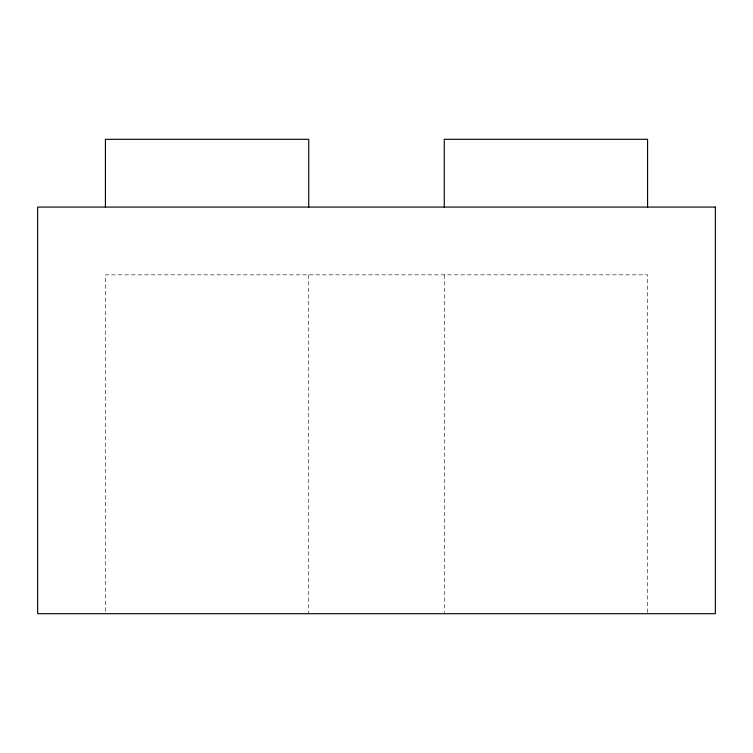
<?xml version="1.0" encoding="UTF-8"?>
<svg xmlns="http://www.w3.org/2000/svg" width="753" height="753" viewBox="0 0 753 753"><rect width="100%" height="100%" fill="white"/><g stroke="black" fill="none" stroke-linecap="round" stroke-linejoin="round"><path stroke-width="0.56" stroke-dasharray="3.77 2.82" d="M647.58 612.518L647.58 274.845L105.42 274.845L105.42 612.518M444.27 274.845L444.27 612.518M308.73 274.845L308.73 613.695"/><path stroke-width="1.13" d="M647.58 207.075L647.58 139.305L444.27 139.305L444.27 207.075M308.73 207.075L308.73 139.305L105.42 139.305L105.42 207.075M715.35 207.075L37.65 207.075L37.65 613.695L715.35 613.695L715.35 207.075"/></g></svg>
